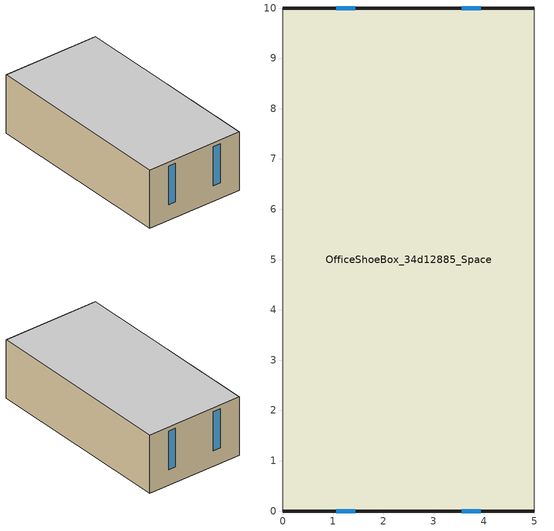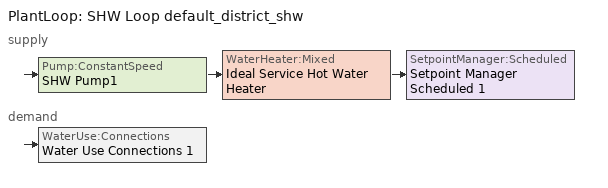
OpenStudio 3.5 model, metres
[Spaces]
OfficeShoeBox_34d12885_Space
 floor adiabatic (Generic Interior Floor): 5,10 5,0 0,0 0,10 z0
 wall outside: 0,0 5,0 / 5,10 0,10 z0:3
 wall adiabatic: 5,0 5,10 / 0,10 0,0 z0:3
 window: 1.06,0 1.44,0 / 3.56,0 3.94,0 / 3.94,10 3.56,10 / 1.44,10 1.06,10 z0.8:2.8
 ceiling adiabatic (Generic Interior Ceiling): 0,10 0,0 5,0 5,10 z3
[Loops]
PlantLoop 'SHW Loop default_district_shw'
 supply: Pump:ConstantSpeed 'SHW Pump1' > WaterHeater:Mixed 'Ideal Service Hot Water Heater' > SetpointManager:Scheduled 'Setpoint Manager Scheduled 1'
 demand: WaterUse:Connections 'Water Use Connections 1'
[Building]
Building 1: North Axis {deg}=0; Default Construction Set=Default Generic Construction Set; Standards Template=90.1-2019; Standards Building Type=MidriseApartment
[Site]
Site 1: Terrain=City
[SizingPeriod:DesignDay] Barometric Pressure {Pa}=99868; Day of Month=21
Name | Maximum Dry-Bulb Temperature {C} | Daily Dry-Bulb Temperature Range {deltaC} | Wind Speed {m/s} | Wind Direction {deg} | Sky Clearness | Month | Day Type | Humidity Condition Type | Wetbulb or DewPoint at Maximum Dry-Bulb {C} | Solar Model Indicator | ASHRAE Clear Sky Optical Depth for Beam Irradiance | ASHRAE Clear Sky Optical Depth for Diffuse Irradiance | Enthalpy at Maximum Dry-Bulb {J/kg}
White Plains Westchester Co A Ann Htg 99.6% Condns DB | -13.5 | 0 | 4.9 | 320 | 0 | 1 | WinterDesignDay | Wetbulb | -13.5 | ASHRAEClearSky
White Plains Westchester Co A Ann Hum_n 99.6% Condns DP=>MCDB | -11.6 | 0 | 4.9 | 320 | 0 | 1 | WinterDesignDay | Dewpoint | -22.1 | ASHRAEClearSky
White Plains Westchester Co A Ann Htg Wind 99.6% Condns WS=>MCDB | -5.3 | 0 | 11.4 | 320 | 0 | 1 | WinterDesignDay | Wetbulb | -5.3 | ASHRAEClearSky
White Plains Westchester Co A Ann Clg .4% Condns DB=>MWB | 32.2 | 9.6 | 3.8 | 270 |  | 7 | SummerDesignDay | Wetbulb | 23.4 | ASHRAETau | 0.506 | 1.88
White Plains Westchester Co A Ann Clg .4% Condns WB=>MDB | 29.7 | 9.6 | 3.8 | 270 |  | 7 | SummerDesignDay | Wetbulb | 24.8 | ASHRAETau | 0.506 | 1.88
White Plains Westchester Co A Ann Clg .4% Condns DP=>MDB | 26.5 | 9.6 | 3.8 | 270 |  | 7 | SummerDesignDay | Dewpoint | 23.1 | ASHRAETau | 0.506 | 1.88
White Plains Westchester Co A Ann Clg .4% Condns Enth=>MDB | 29.7 | 9.6 | 3.8 | 270 |  | 7 | SummerDesignDay | Enthalpy | 23 | ASHRAETau | 0.506 | 1.88 | 75500
[Site:WaterMainsTemperature]
Calculation Method=CorrelationFromWeatherFile
[ClimateZones]
Climate Zone Institution Name 1=ASHRAE; Climate Zone Document Name 1=ANSI/ASHRAE Standard 169; Climate Zone Document Year 1=2006; Climate Zone Value 1=5A
[Material:NoMass] Thermal Absorptance=0.9; Solar Absorptance=0.7
Name | Roughness | Thermal Resistance {m2-K/W} | Visible Absorptance
Typical Insulation-R4 | MediumSmooth | 0.704441 | 0.7
Typical Insulation-R7 | MediumSmooth | 1.23277 | 0.7
Typical Insulation-R24 | MediumSmooth | 4.22664 | 0.7
Typical Insulation-R31 | MediumSmooth | 5.45942 | 0.7
Typical Insulation-R3 | MediumSmooth | 0.528331 | 0.7
Typical Insulation-R17 | MediumSmooth | 2.99387 | 0.7
Typical Carpet Pad | VeryRough | 0.21648 | 0.8
[WindowMaterial:SimpleGlazingSystem] Visible Transmittance=0.6
Name | U-Factor {W/m2-K} | Solar Heat Gain Coefficient
U 0.5 SHGC 0.4 Simple Glazing | 2.839 | 0.4
U 0.36 SHGC 0.38 Simple Glazing | 2.04408 | 0.38
[Material]
Name | Roughness | Thickness {m} | Conductivity {W/m-K} | Density {kg/m3} | Specific Heat {J/kg-K} | Thermal Absorptance | Solar Absorptance | Visible Absorptance
Metal Roof Surface; F08 Metal surface | Smooth | 0.0008 | 45.2497 | 7824.02 | 499.678 | 0.9 | 0.7 | 0.7
5/8 in. Gypsum Board | MediumSmooth | 0.0159 | 0.159893 | 800.002 | 1089.3 | 0.9 | 0.7 | 0.7
25mm Stucco | Smooth | 0.0254 | 0.719518 | 1856 | 839.458 | 0.9 | 0.7 | 0.7
8 in. Concrete Block Basement Wall | MediumRough | 0.2032 | 1.32511 | 1842 | 911.412 | 0.9 | 0.7 | 0.7
8 in. Normalweight Concrete Floor | MediumRough | 0.2032 | 2.30846 | 2322.01 | 831.464 | 0.9 | 0.7 | 0.7
Roof Membrane | VeryRough | 0.0095 | 0.159893 | 1121.29 | 1459.06 | 0.9 | 0.7 | 0.7
Generic Roof Membrane | MediumRough | 0.01 | 0.16 | 1120 | 1460 | 0.9 | 0.65 | 0.65
Generic Acoustic Tile | MediumSmooth | 0.02 | 0.06 | 368 | 590 | 0.9 | 0.2 | 0.2
Generic 25mm Wood | MediumSmooth | 0.0254 | 0.15 | 608 | 1630 | 0.9 | 0.5 | 0.5
Generic HW Concrete | MediumRough | 0.2 | 1.95 | 2240 | 900 | 0.9 | 0.8 | 0.8
Generic Gypsum Board | MediumSmooth | 0.0127 | 0.16 | 800 | 1090 | 0.9 | 0.5 | 0.5
Generic Wall Air Gap | Smooth | 0.1 | 0.667 | 1.28 | 1000 | 0.9 | 0.7 | 0.7
Generic Ceiling Air Gap | Smooth | 0.1 | 0.556 | 1.28 | 1000 | 0.9 | 0.7 | 0.7
Generic Brick | MediumRough | 0.1 | 0.9 | 1920 | 790 | 0.9 | 0.65 | 0.65
Generic 50mm Insulation | MediumRough | 0.05 | 0.03 | 43 | 1210 | 0.9 | 0.7 | 0.7
Generic Painted Metal | Smooth | 0.0015 | 45 | 7690 | 410 | 0.9 | 0.5 | 0.5
Generic LW Concrete | MediumRough | 0.1 | 0.53 | 1280 | 840 | 0.9 | 0.8 | 0.8
Generic 25mm Insulation | MediumRough | 0.025 | 0.03 | 43 | 1210 | 0.9 | 0.7 | 0.7
Material 1 | Smooth | 0.1 | 0.1 | 0.1 | 100 |  | 0.65 | 0.65
[WindowMaterial:Glazing] Optical Data Type=SpectralAverage; Thickness {m}=0.006; Infrared Transmittance at Normal Incidence=0; Front Side Infrared Hemispherical Emissivity=0.84; Dirt Correction Factor for Solar and Visible Transmittance=1; Solar Diffusing=No
Name | Solar Transmittance at Normal Incidence | Front Side Solar Reflectance at Normal Incidence | Back Side Solar Reflectance at Normal Incidence | Visible Transmittance at Normal Incidence | Front Side Visible Reflectance at Normal Incidence | Back Side Visible Reflectance at Normal Incidence | Back Side Infrared Hemispherical Emissivity | Conductivity {W/m-K}
CLEAR 6MM | 0.775 | 0.071 | 0.071 | 0.881 | 0.08 | 0.08 | 0.84 | 0.899398
REF B CLEAR HI 6MM | 0.24 | 0.16 | 0.32 | 0.3 | 0.16 | 0.29 | 0.6 | 0.899398
Generic Low-e Glass | 0.45 | 0.36 | 0.36 | 0.71 | 0.21 | 0.21 | 0.047 | 1
Generic Clear Glass | 0.77 | 0.07 | 0.07 | 0.88 | 0.08 | 0.08 | 0.84 | 1
[WindowMaterial:Gas] Gas Type=Air; Thickness {m}=0.0127
AIR 13MM; Generic Window Air Gap
[Construction]
Typical Insulated Steel Framed Exterior Wall-R19: 25mm Stucco, 5/8 in. Gypsum Board, Typical Insulation-R17, 5/8 in. Gypsum Board
Typical Insulated Metal Door-R3: F08 Metal surface, Typical Insulation-R3
U 0.5 SHGC 0.4 Simple Glazing Skylight: U 0.5 SHGC 0.4 Simple Glazing
U 0.44 SHGC 0.26 Dbl Ref-B-H Clr 6mm/13mm Air: REF B CLEAR HI 6MM, AIR 13MM, CLEAR 6MM
U 0.36 SHGC 0.38 Simple Glazing Window: U 0.36 SHGC 0.38 Simple Glazing
Typical Insulated Carpeted 8in Slab Floor-R5: Typical Insulation-R4, 8 in. Normalweight Concrete Floor, Typical Carpet Pad
Typical IEAD Roof-R32: Roof Membrane, Typical Insulation-R31, Metal Roof Surface
Typical Overhead Door-R4: Typical Insulation-R4
Typical Insulated Basement Mass Wall-R8: Typical Insulation-R7, 8 in. Concrete Block Basement Wall
Typical Insulated Steel Framed Exterior Floor-R27: 25mm Stucco, 5/8 in. Gypsum Board, Typical Insulation-R24, 5/8 in. Gypsum Board, Typical Carpet Pad
Generic Interior Door: Generic 25mm Wood
Generic Single Pane: Generic Clear Glass
Generic Shade: Material 1
Generic Interior Ceiling: Generic LW Concrete, Generic Ceiling Air Gap, Generic Acoustic Tile
Generic Interior Wall: Generic Gypsum Board, Generic Wall Air Gap, Generic Gypsum Board
Generic Exposed Floor: Generic Painted Metal, Generic Ceiling Air Gap, Generic 50mm Insulation, Generic LW Concrete
Generic Interior Floor: Generic Acoustic Tile, Generic Ceiling Air Gap, Generic LW Concrete
Generic Ground Slab: Generic 50mm Insulation, Generic HW Concrete
Generic Roof: Generic Roof Membrane, Generic 50mm Insulation, Generic LW Concrete, Generic Ceiling Air Gap, Generic Acoustic Tile
Generic Exterior Wall: Generic Brick, Generic LW Concrete, Generic 50mm Insulation, Generic Wall Air Gap, Generic Gypsum Board
Generic Underground Wall: Generic 50mm Insulation, Generic HW Concrete, Generic Wall Air Gap, Generic Gypsum Board
Generic Underground Roof: Generic 50mm Insulation, Generic HW Concrete, Generic Ceiling Air Gap, Generic Acoustic Tile
Generic Double Pane: Generic Low-e Glass, Generic Window Air Gap, Generic Clear Glass
Generic Exterior Door: Generic Painted Metal, Generic 25mm Insulation, Generic Painted Metal
[DefaultConstructionSet]
Name | Default Exterior Surface Constructions | Default Interior Surface Constructions | Default Ground Contact Surface Constructions | Default Exterior SubSurface Constructions | Default Interior SubSurface Constructions | Interior Partition Construction | Space Shading Construction | Adiabatic Surface Construction
2019::ClimateZone5::SteelFramed | Default Surface Constructions 2 | Default Surface Constructions 1 | Default Surface Constructions 3 | Default Sub Surface Constructions 2 | Default Sub Surface Constructions 1
Default Generic Construction Set | Default Surface Constructions 5 | Default Surface Constructions 4 | Default Surface Constructions 6 | Default Sub Surface Constructions 4 | Default Sub Surface Constructions 3 | Generic Air Boundary | Generic Shade | Generic Interior Wall
[DefaultSurfaceConstructions]
Name | Floor Construction | Wall Construction | Roof Ceiling Construction
Default Surface Constructions 1
Default Surface Constructions 2 | Typical Insulated Steel Framed Exterior Floor-R27 | Typical Insulated Steel Framed Exterior Wall-R19 | Typical IEAD Roof-R32
Default Surface Constructions 3 | Typical Insulated Carpeted 8in Slab Floor-R5 | Typical Insulated Basement Mass Wall-R8
Default Surface Constructions 4 | Generic Interior Floor | Generic Interior Wall | Generic Interior Ceiling
Default Surface Constructions 5 | Generic Exposed Floor | Generic Exterior Wall | Generic Roof
Default Surface Constructions 6 | Generic Ground Slab | Generic Underground Wall | Generic Underground Roof
[DefaultSubSurfaceConstructions]
Name | Fixed Window Construction | Operable Window Construction | Door Construction | Glass Door Construction | Overhead Door Construction | Skylight Construction
Default Sub Surface Constructions 1
Default Sub Surface Constructions 2 | U 0.36 SHGC 0.38 Simple Glazing Window | U 0.36 SHGC 0.38 Simple Glazing Window | Typical Insulated Metal Door-R3 | U 0.44 SHGC 0.26 Dbl Ref-B-H Clr 6mm/13mm Air | Typical Overhead Door-R4 | U 0.5 SHGC 0.4 Simple Glazing Skylight
Default Sub Surface Constructions 3 | Generic Single Pane | Generic Single Pane | Generic Interior Door | Generic Single Pane
Default Sub Surface Constructions 4 | Generic Double Pane | Generic Double Pane | Generic Exterior Door | Generic Double Pane | Generic Exterior Door | Generic Double Pane
[Construction:AirBoundary]
Generic Air Boundary: None, 0
[SpaceType]
2019::MidriseApartment::Apartment: Design Specification Outdoor Air Object=2019::MidriseApartment::Apartment_Ventilation; Standards Space Type=Apartment
[People:Definition]
2019::MidriseApartment::Apartment_People: Number of People Calculation Method=People/Area; People per Space Floor Area {person/m2}=0.0283091; Fraction Radiant=0.3; Sensible Heat Fraction=Autocalculate
[People]
2019::MidriseApartment::Apartment_People: People Definition=2019::MidriseApartment::Apartment_People; Space or SpaceType=2019::MidriseApartment::Apartment; Number of People Schedule=ApartmentMidRise OCC_APT_SCH; Activity Level Schedule=ApartmentMidRise Activity Schedule; Multiplier=1
[Lights:Definition]
2019::MidriseApartment::Apartment_Lighting: Design Level Calculation Method=Watts/Area; Watts per Space Floor Area {W/m2}=6.45834; Fraction Radiant=0.6; Fraction Visible=0.2; Return Air Fraction=0
[Lights]
2019::MidriseApartment::Apartment_Lighting: Lights Definition=2019::MidriseApartment::Apartment_Lighting; Space or SpaceType=2019::MidriseApartment::Apartment; Schedule=ApartmentMidRise LTG_APT_SCH; Fraction Replaceable=1
[ElectricEquipment:Definition]
2019::MidriseApartment::Apartment_Electric: Design Level Calculation Method=Watts/Area; Watts per Space Floor Area {W/m2}=6.66999; Fraction Latent=0; Fraction Radiant=0.5; Fraction Lost=0
[ElectricEquipment]
2019::MidriseApartment::Apartment_Electric: Electric Equipment Definition=2019::MidriseApartment::Apartment_Electric; Space or SpaceType=2019::MidriseApartment::Apartment; Schedule=ApartmentMidRise EQP_APT_SCH
[SpaceInfiltration:DesignFlowRate]
2019::MidriseApartment::Apartment_Infiltration: Space or SpaceType=2019::MidriseApartment::Apartment; Schedule=ApartmentMidRise INF_APT_SCH; Design Flow Rate Calculation Method=Flow/ExteriorArea; Flow per Exterior Surface Area {m3/s-m2}=0.00056896; Constant Term Coefficient=1; Temperature Term Coefficient=0; Velocity Term Coefficient=0
[DesignSpecification:OutdoorAir]
2019::MidriseApartment::Apartment_Ventilation: Outdoor Air Flow Rate {m3/s}=0; Outdoor Air Flow Air Changes per Hour {1/hr}=0.35
[Space]
OfficeShoeBox_34d12885_Space: Space Type=2019::MidriseApartment::Apartment; Default Construction Set=2019::ClimateZone5::SteelFramed; Building Story=Floor1; Thermal Zone=OfficeShoeBox_34d12885
[ThermalZone]
OfficeShoeBox_34d12885: Ceiling Height {m}=3; Volume {m3}=150; Thermostat=2019::MidriseApartment::Apartment_Setpoint; Use Ideal Air Loads=No
[Sizing:Zone]
OfficeShoeBox_34d12885: Zone Cooling Design Supply Air Temperature Input Method=SupplyAirTemperature; Zone Cooling Design Supply Air Temperature {C}=13.8889; Zone Cooling Design Supply Air Temperature Difference {deltaC}=11.11; Zone Heating Design Supply Air Temperature Input Method=SupplyAirTemperature; Zone Heating Design Supply Air Temperature {C}=50; Zone Heating Design Supply Air Temperature Difference {deltaC}=11.11; Zone Cooling Design Supply Air Humidity Ratio {kg-H2O/kg-air}=0.008; Zone Heating Design Supply Air Humidity Ratio {kg-H2O/kg-air}=0.008; Cooling Design Air Flow Method=DesignDay; Heating Design Air Flow Method=DesignDay; Account for Dedicated Outdoor Air System=No; Dedicated Outdoor Air System Control Strategy=NeutralSupplyAir; Dedicated Outdoor Air Low Setpoint Temperature for Design {C}=autosize; Dedicated Outdoor Air High Setpoint Temperature for Design {C}=autosize; Zone Load Sizing Method=Sensible Load Only No Latent Load; Zone Latent Cooling Design Supply Air Humidity Ratio Input Method=HumidityRatioDifference; Zone Cooling Design Supply Air Humidity Ratio Difference {kgWater/kgDryAir}=0.005; Zone Latent Heating Design Supply Air Humidity Ratio Input Method=HumidityRatioDifference; Zone Humidification Design Supply Air Humidity Ratio Difference {kgWater/kgDryAir}=0.005
[Zone equipment]
OfficeShoeBox_34d12885: OfficeShoeBox_34d12885 PTHP
[BuildingStory]
Floor1
[WaterUse:Equipment:Definition]
2019::MidriseApartment::Apartment_SHW..OfficeShoeBox_34d12885: Peak Flow Rate {m3/s}=2.07303e-06; Target Temperature Schedule=60.0C Hot Water; Sensible Fraction Schedule=0.2 Hot Water Sensible Fraction; Latent Fraction Schedule=0.05 Hot Water Latent Fraction
[WaterUse:Equipment]
2019::MidriseApartment::Apartment_SHW..OfficeShoeBox_34d12885: Water Use Equipment Definition=2019::MidriseApartment::Apartment_SHW..OfficeShoeBox_34d12885; Space=OfficeShoeBox_34d12885_Space; Flow Rate Fraction Schedule=ApartmentMidRise APT_DHW_SCH
[WaterUse:Connections]
Water Use Connections 1: Hot Water Supply Temperature Schedule=60.0C Hot Water; Drain Water Heat Exchanger Type=None; Drain Water Heat Exchanger Destination=Plant; Water Use Equipment Name 1=2019::MidriseApartment::Apartment_SHW..OfficeShoeBox_34d12885
[ThermostatSetpoint:DualSetpoint]
2019::MidriseApartment::Apartment_Setpoint: Heating Setpoint Temperature Schedule=ApartmentMidRise HTGSETP_APT_SCH; Cooling Setpoint Temperature Schedule=ApartmentMidRise CLGSETP_APT_SCH
[Fan:OnOff]
OfficeShoeBox_34d12885 PTHP Fan: Availability Schedule=Always On Discrete; Fan Total Efficiency=0.52; Pressure Rise {Pa}=331.288; Maximum Flow Rate {m3/s}=autosize; Motor Efficiency=0.8; Motor In Airstream Fraction=1; Fan Power Ratio Function of Speed Ratio Curve=Fan On Off Power Curve; Fan Efficiency Ratio Function of Speed Ratio Curve=Fan On Off Efficiency Curve
[Coil:Heating:DX:SingleSpeed]
OfficeShoeBox_34d12885 PTHP Htg Coil: Availability Schedule=Always On Discrete; Rated Total Heating Capacity {W}=Autosize; Rated COP {W/W}=3.3; Rated Air Flow Rate {m3/s}=Autosize; Rated Supply Fan Power Per Volume Flow Rate 2017 {W/(m3/s)}=773.3; Rated Supply Fan Power Per Volume Flow Rate 2023 {W/(m3/s)}=934.4; Total Heating Capacity Function of Temperature Curve=OfficeShoeBox_34d12885 PTHP Htg Coil Htg Cap Func of Temp Curve; Total Heating Capacity Function of Flow Fraction Curve=OfficeShoeBox_34d12885 PTHP Htg Coil Htg Cap Func of Flow Frac Curve; Energy Input Ratio Function of Temperature Curve=OfficeShoeBox_34d12885 PTHP Htg Coil EIR Func of Temp Curve; Energy Input Ratio Function of Flow Fraction Curve=OfficeShoeBox_34d12885 PTHP Htg Coil EIR Func of Flow Frac Curve; Part Load Fraction Correlation Curve=OfficeShoeBox_34d12885 PTHP Htg Coil PLR Correlation Curve; Defrost Energy Input Ratio Function of Temperature Curve=OfficeShoeBox_34d12885 PTHP Htg Coil Defrost EIR Func of Temp Curve; Defrost Strategy=ReverseCycle; Defrost Control=OnDemand; Defrost Time Period Fraction=0.166667; Resistive Defrost Heater Capacity {W}=2000
[Coil:Cooling:DX:SingleSpeed]
OfficeShoeBox_34d12885 PTHP Clg Coil: Availability Schedule=Always On Discrete; Rated Total Cooling Capacity {W}=autosize; Rated Sensible Heat Ratio=autosize; Rated COP {W/W}=3; Rated Air Flow Rate {m3/s}=autosize; Rated Evaporator Fan Power Per Volume Flow Rate 2017 {W/(m3/s)}=773.3; Rated Evaporator Fan Power Per Volume Flow Rate 2023 {W/(m3/s)}=934.4; Total Cooling Capacity Function of Temperature Curve=Curve Biquadratic 3; Total Cooling Capacity Function of Flow Fraction Curve=Curve Quadratic 6; Energy Input Ratio Function of Temperature Curve=Curve Biquadratic 4; Energy Input Ratio Function of Flow Fraction Curve=Curve Quadratic 7; Part Load Fraction Correlation Curve=Curve Quadratic 8; Minimum Outdoor Dry-Bulb Temperature for Compressor Operation {C}=-25; Nominal Time for Condensate Removal to Begin {s}=0; Ratio of Initial Moisture Evaporation Rate and Steady State Latent Capacity=0; Maximum Cycling Rate {cycles/hr}=0; Latent Capacity Time Constant {s}=0; Condenser Type=AirCooled; Evaporative Condenser Effectiveness=0.9; Evaporative Condenser Air Flow Rate {m3/s}=autosize; Evaporative Condenser Pump Rated Power Consumption {W}=autosize; Crankcase Heater Capacity {W}=0; Maximum Outdoor Dry-Bulb Temperature for Crankcase Heater Operation {C}=10; Basin Heater Capacity {W/K}=0; Basin Heater Setpoint Temperature {C}=2
[Coil:Heating:Electric]
OfficeShoeBox_34d12885 PTHP Supplemental Htg Coil: Availability Schedule=Always On Discrete; Efficiency=1
[ZoneHVAC:PackagedTerminalHeatPump]
OfficeShoeBox_34d12885 PTHP: Availability Schedule=Always On Discrete; Supply Air Flow Rate During Cooling Operation {m3/s}=Autosize; Supply Air Flow Rate During Heating Operation {m3/s}=Autosize; Supply Air Flow Rate When No Cooling or Heating is Needed {m3/s}=Autosize; Outdoor Air Flow Rate During Cooling Operation {m3/s}=Autosize; Outdoor Air Flow Rate During Heating Operation {m3/s}=Autosize; Outdoor Air Flow Rate When No Cooling or Heating is Needed {m3/s}=Autosize; Supply Air Fan=OfficeShoeBox_34d12885 PTHP Fan; Heating Coil=OfficeShoeBox_34d12885 PTHP Htg Coil; Cooling Coil=OfficeShoeBox_34d12885 PTHP Clg Coil; Supplemental Heating Coil=OfficeShoeBox_34d12885 PTHP Supplemental Htg Coil; Maximum Supply Air Temperature from Supplemental Heater {C}=Autosize; Fan Placement=DrawThrough; Supply Air Fan Operating Mode Schedule=Always Off Discrete
[PlantLoop]
SHW Loop default_district_shw: Glycol Concentration=0; Maximum Loop Temperature {C}=60; Minimum Loop Temperature {C}=10; Plant Loop Volume {m3}=Autocalculate; Load Distribution Scheme=Optimal
[Sizing:Plant]
SHW Loop default_district_shw: Loop Type=Heating; Design Loop Exit Temperature {C}=60; Loop Design Temperature Difference {deltaC}=5; Sizing Option=NonCoincident; Zone Timesteps in Averaging Window=1; Coincident Sizing Factor Mode=None
[SetpointManager:Scheduled]
Setpoint Manager Scheduled 1: Control Variable=Temperature; Schedule=60C Hot Water
[Pump:ConstantSpeed]
SHW Pump1: Rated Flow Rate {m3/s}=autosize; Rated Pump Head {Pa}=29891; Rated Power Consumption {W}=autosize; Motor Efficiency=0.9; Fraction of Motor Inefficiencies to Fluid Stream=0; Pump Control Type=Intermittent; Design Power Sizing Method=PowerPerFlowPerPressure; Design Electric Power per Unit Flow Rate {W/(m3/s)}=348701.1; Design Shaft Power per Unit Flow Rate per Unit Head {W-s/m3-Pa}=1.28205
[WaterHeater:Mixed]
Ideal Service Hot Water Heater: Tank Volume {m3}=0; Setpoint Temperature Schedule=Schedule Ruleset 2; Deadband Temperature Difference {deltaC}=2; Maximum Temperature Limit {C}=82.22; Heater Control Type=Modulate; Heater Maximum Capacity {W}=1000000; Heater Fuel Type=DistrictHeating; Heater Thermal Efficiency=1; Off Cycle Parasitic Fuel Consumption Rate {W}=20; Off Cycle Parasitic Fuel Type=DistrictHeating; Off Cycle Parasitic Heat Fraction to Tank=0.8; On Cycle Parasitic Fuel Type=DistrictHeating; Ambient Temperature Indicator=Schedule; Ambient Temperature Schedule=22C Ambient Condition; Off Cycle Loss Coefficient to Ambient Temperature {W/K}=0; On Cycle Loss Coefficient to Ambient Temperature {W/K}=0; Use Side Effectiveness=1; Source Side Effectiveness=1; Use Side Design Flow Rate {m3/s}=autosize; Source Side Design Flow Rate {m3/s}=autosize; Indirect Water Heating Recovery Time {hr}=1.5; Source Side Flow Control Mode=IndirectHeatPrimarySetpoint
[WaterHeater:Sizing]
Ideal Service Hot Water Heater: Design Mode=PeakDraw; Time Storage Can Meet Peak Draw {hr}=0.538503; Time for Tank Recovery {hr}=0; Nominal Tank Volume for Autosizing Plant Connections {m3}=1
[Schedule:Ruleset]
Name | Default Day Schedule | Summer Design Day Schedule | Winter Design Day Schedule
ApartmentMidRise HTGSETP_APT_SCH | ApartmentMidRise HTGSETP_APT_SCH_Default | ApartmentMidRise HTGSETP_APT_SCH_SmrDsn 1 | ApartmentMidRise HTGSETP_APT_SCH_WntrDsn 1
ApartmentMidRise OCC_APT_SCH | ApartmentMidRise OCC_APT_SCH_Default | ApartmentMidRise OCC_APT_SCH_SmrDsn 1 | ApartmentMidRise OCC_APT_SCH_WntrDsn 1
ApartmentMidRise EQP_APT_SCH | ApartmentMidRise EQP_APT_SCH_Default | ApartmentMidRise EQP_APT_SCH_SmrDsn 1 | ApartmentMidRise EQP_APT_SCH_WntrDsn 1
ApartmentMidRise INF_APT_SCH | ApartmentMidRise INF_APT_SCH_Default | ApartmentMidRise INF_APT_SCH_SmrDsn 1 | ApartmentMidRise INF_APT_SCH_WntrDsn 1
ApartmentMidRise APT_DHW_SCH | ApartmentMidRise APT_DHW_SCH_Default | ApartmentMidRise APT_DHW_SCH_SmrDsn 1 | ApartmentMidRise APT_DHW_SCH_WntrDsn 1
ApartmentMidRise CLGSETP_APT_SCH | ApartmentMidRise CLGSETP_APT_SCH_Default | ApartmentMidRise CLGSETP_APT_SCH_SmrDsn 1 | ApartmentMidRise CLGSETP_APT_SCH_WntrDsn 1
ApartmentMidRise LTG_APT_SCH | ApartmentMidRise LTG_APT_SCH_Default | ApartmentMidRise LTG_APT_SCH_SmrDsn 1 | ApartmentMidRise LTG_APT_SCH_WntrDsn 1
ApartmentMidRise Activity Schedule | ApartmentMidRise Activity Schedule_Default | ApartmentMidRise Activity Schedule_SmrDsn 1 | ApartmentMidRise Activity Schedule_WntrDsn 1
60.0C Hot Water | Schedule Day 1
0.2 Hot Water Sensible Fraction | Schedule Day 2
0.05 Hot Water Latent Fraction | Schedule Day 3
60C Hot Water | Schedule Day 4
Schedule Ruleset 2 | Schedule Day 6
22C Ambient Condition | Schedule Day 7
[Schedule:Day]
ApartmentMidRise HTGSETP_APT_SCH_Default; ApartmentMidRise HTGSETP_APT_SCH_SmrDsn 1; ApartmentMidRise HTGSETP_APT_SCH_WntrDsn 1: 24, 0, 21.7
ApartmentMidRise OCC_APT_SCH_Default; ApartmentMidRise OCC_APT_SCH_SmrDsn 1; ApartmentMidRise OCC_APT_SCH_WntrDsn 1: 7, 0, 1, 8, 0, 0.85, 9, 0, 0.39, 16, 0, 0.25, 17, 0, 0.3, 18, 0, 0.52, 21, 0, 0.87, 24, 0, 1
ApartmentMidRise EQP_APT_SCH_Default; ApartmentMidRise EQP_APT_SCH_SmrDsn 1; ApartmentMidRise EQP_APT_SCH_WntrDsn 1: 1, 0, 0.45, 2, 0, 0.41, 3, 0, 0.39, 5, 0, 0.38, 6, 0, 0.43, 7, 0, 0.54, 8, 0, 0.65, 9, 0, 0.66, 10, 0, 0.67, 11, 0, 0.69, 12, 0, 0.7, 13, 0, 0.69, 14, 0, 0.66, 15, 0, 0.65, 16, 0, 0.68, 17, 0, 0.8, 19, 0, 1, 20, 0, 0.93, 21, 0, 0.89, 22, 0, 0.85, 23, 0, 0.71, 24, 0, 0.58
ApartmentMidRise INF_APT_SCH_Default; ApartmentMidRise INF_APT_SCH_SmrDsn 1; ApartmentMidRise INF_APT_SCH_WntrDsn 1: 24, 0, 1
ApartmentMidRise APT_DHW_SCH_Default; ApartmentMidRise APT_DHW_SCH_SmrDsn 1; ApartmentMidRise APT_DHW_SCH_WntrDsn 1: 1, 0, 0.08, 2, 0, 0.04, 4, 0, 0.01, 5, 0, 0.04, 6, 0, 0.27, 7, 0, 0.94, 8, 0, 1, 9, 0, 0.96, 10, 0, 0.84, 11, 0, 0.76, 12, 0, 0.61, 13, 0, 0.53, 14, 0, 0.47, 15, 0, 0.41, 16, 0, 0.47, 17, 0, 0.55, 18, 0, 0.73, 19, 0, 0.86, 20, 0, 0.82, 21, 0, 0.75, 22, 0, 0.61, 23, 0, 0.53, 24, 0, 0.29
ApartmentMidRise CLGSETP_APT_SCH_Default; ApartmentMidRise CLGSETP_APT_SCH_SmrDsn 1; ApartmentMidRise CLGSETP_APT_SCH_WntrDsn 1: 24, 0, 24.4
ApartmentMidRise LTG_APT_SCH_Default; ApartmentMidRise LTG_APT_SCH_SmrDsn 1; ApartmentMidRise LTG_APT_SCH_WntrDsn 1: 4, 0, 0.011316, 5, 0, 0.0339481, 6, 0, 0.0735542, 7, 0, 0.0792122, 8, 0, 0.0735542, 9, 0, 0.0339481, 15, 0, 0.0226321, 16, 0, 0.0396061, 17, 0, 0.0792122, 18, 0, 0.11316, 19, 0, 0.152766, 21, 0, 0.181056, 22, 0, 0.124476, 23, 0, 0.0678962, 24, 0, 0.0282901
ApartmentMidRise Activity Schedule_Default; ApartmentMidRise Activity Schedule_SmrDsn 1; ApartmentMidRise Activity Schedule_WntrDsn 1: 24, 0, 95
Schedule Day 1; Schedule Day 4; Schedule Day 6: 24, 0, 60
Schedule Day 2: 24, 0, 0.2
Schedule Day 3: 24, 0, 0.05
Schedule Day 7: 24, 0, 22
[Schedule:Constant]
Name | Value
Always On Discrete | 1
Always Off Discrete | 0
[Curve:Exponent]
Fan On Off Power Curve: Coefficient1 Constant=1; Coefficient2 Constant=0; Coefficient3 Constant=0; Minimum Value of x=0; Maximum Value of x=1
[Curve:Cubic]
Name | Coefficient1 Constant | Coefficient2 x | Coefficient3 x**2 | Coefficient4 x**3 | Minimum Value of x | Maximum Value of x
Fan On Off Efficiency Curve | 1 | 0 | 0 | 0 | 0 | 1
OfficeShoeBox_34d12885 PTHP Htg Coil Htg Cap Func of Temp Curve | 0.758746 | 0.027626 | 0.000148716 | 3.4992e-06 | -20 | 20
OfficeShoeBox_34d12885 PTHP Htg Coil Htg Cap Func of Flow Frac Curve | 0.84 | 0.16 | 0 | 0 | 0.5 | 1.5
OfficeShoeBox_34d12885 PTHP Htg Coil EIR Func of Temp Curve | 1.19248 | -0.0300438 | 0.00103745 | -2.3328e-05 | -20 | 20
[Curve:Quadratic]
Name | Coefficient1 Constant | Coefficient2 x | Coefficient3 x**2 | Minimum Value of x | Maximum Value of x
OfficeShoeBox_34d12885 PTHP Htg Coil EIR Func of Flow Frac Curve | 1.3824 | -0.4336 | 0.0512 | 0 | 1
OfficeShoeBox_34d12885 PTHP Htg Coil PLR Correlation Curve; Curve Quadratic 8 | 0.85 | 0.15 | 0 | 0 | 1
Curve Quadratic 6 | 0.8 | 0.2 | 0 | 0.5 | 1.5
Curve Quadratic 7 | 1.156 | -0.1816 | 0.0256 | 0.5 | 1.5
[Curve:Biquadratic]
Name | Coefficient1 Constant | Coefficient2 x | Coefficient3 x**2 | Coefficient4 y | Coefficient5 y**2 | Coefficient6 x*y | Minimum Value of x | Maximum Value of x | Minimum Value of y | Maximum Value of y
OfficeShoeBox_34d12885 PTHP Htg Coil Defrost EIR Func of Temp Curve | 0.297145 | 0.0430933 | -0.000748766 | 0.00597727 | 0.000482112 | -0.000956448 | -23.3333 | 29.44444 | -23.3333 | 29.44444
Curve Biquadratic 3 | 0.766956 | 0.0107756 | -4.14703e-05 | 0.00134961 | -0.000261144 | 0.000457488 | 12.78 | 23.89 | 21.1 | 46.1
Curve Biquadratic 4 | 0.297145 | 0.0430933 | -0.000748766 | 0.00597727 | 0.000482112 | -0.000956448 | 12.78 | 23.89 | 21.1 | 46.1
